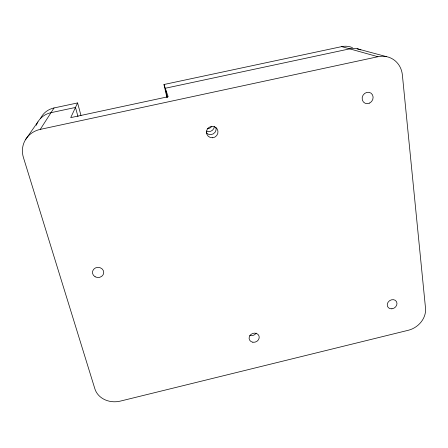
<?xml version="1.0" encoding="UTF-8"?>
<svg xmlns="http://www.w3.org/2000/svg" width="448" height="448" viewBox="0 0 448 448"><rect width="100%" height="100%" fill="white"/><g stroke="black" fill="none" stroke-linecap="round" stroke-linejoin="round"><path stroke-width="0.67" d="M40.466 118.653A21.05 19.712 27.8 0 1 54.04 107.951L77.582 102.934L70.728 117.634L168.151 96.723L163.996 84.504L341.678 46.62A20.328 18.62 -62.9 0 1 352.475 47.656M341.678 46.62L377.944 56.722A23.834 21.437 -59.5 0 1 402.377 74.973L425.522 308.218A20.294 17.091 -34.5 0 1 408.268 330.282L120.49 401.072A21.14 18.032 -6.3 0 1 94.898 388.898L23.419 157.494A24.769 22.971 23.1 0 1 40.258 129.388L54.04 107.951M25.418 139.81L37.895 121.895M40.258 129.388L377.944 56.722M357.14 48.759L386.282 56.599M77.969 116.575L75.477 107.447L51.005 112.678A21.868 20.44 26.6 0 0 36.305 125.261M77.582 102.934L80.987 115.483M163.996 84.504L166.958 97.72M167.317 97.395L165.273 88.262L349.709 48.854A21.101 19.253 -62.1 0 1 360.892 49.924M256.127 333.127A5.062 4.441 -20.5 0 1 249.682 335.373M214.402 126.448A5.561 5.471 -38.8 0 1 206.354 131.046M215.958 127.4A5.678 5.578 -37.6 0 1 206.276 132.782M211.837 126.241A5.449 5.37 -40.2 0 1 207.43 128.716M391.905 308.812A5.113 4.346 -34.3 0 0 396.43 301.51A5.113 4.346 -34.3 0 0 387.979 302.383A5.113 4.346 -34.3 0 0 391.905 308.812M369.667 103.057A5.88 5.331 -57.1 0 0 371.028 93.156A5.88 5.331 -57.1 0 0 362.186 97.647A5.88 5.331 -57.1 0 0 369.667 103.057M252.862 342.238A5.158 4.508 -20.6 0 0 259.062 336.118A5.158 4.508 -20.6 0 0 250.55 334.779A5.158 4.508 -20.6 0 0 252.862 342.238M212.52 137.766A5.796 5.684 -36.6 0 0 217.073 128.856A5.796 5.684 -36.6 0 0 207.11 129.534A5.796 5.684 -36.6 0 0 212.52 137.766M95.133 276.786A5.639 5.102 0.8 0 0 103.723 272.608A5.639 5.102 0.8 0 0 95.402 267.954A5.639 5.102 0.8 0 0 95.133 276.786"/></g></svg>
